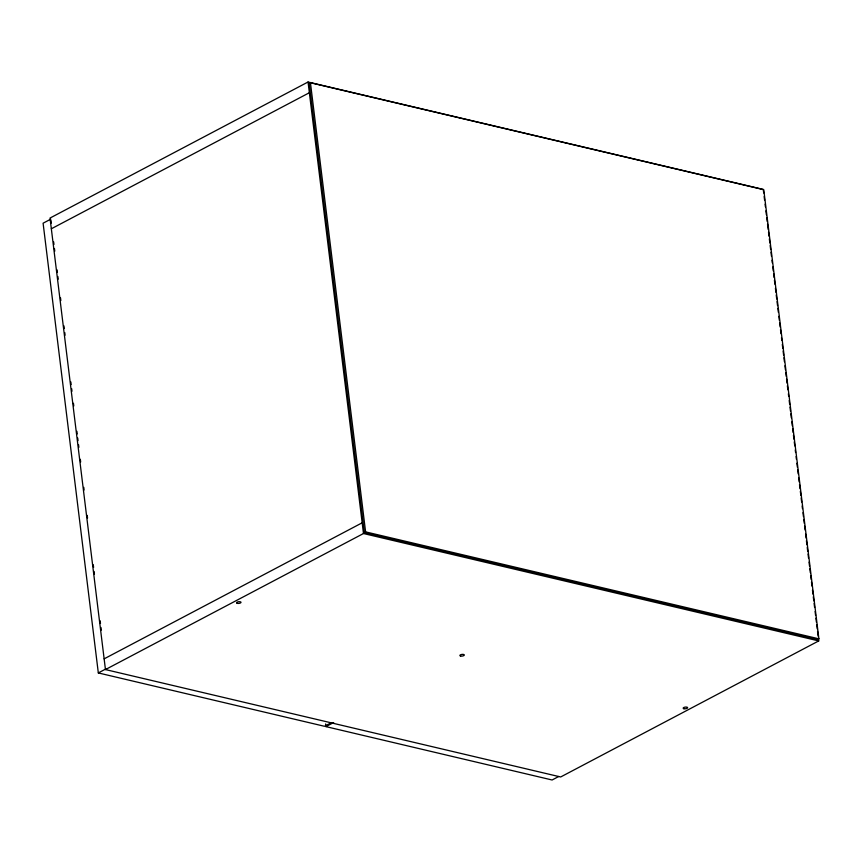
<?xml version="1.0" encoding="UTF-8"?>
<svg xmlns="http://www.w3.org/2000/svg" width="862" height="862" viewBox="0 0 862 862"><rect width="100%" height="100%" fill="white"/><g stroke="black" fill="none" stroke-linecap="round" stroke-linejoin="round"><path stroke-width="1.29" d="M763.71 192.991L763.269 189.414L308.046 82.009L50.018 218.054L105.455 669.569L560.677 776.974L818.717 640.919L818.415 638.537M50.836 219.12L43.1 223.204L98.322 672.931L324.5 726.289L331.137 722.787M310.439 82.752L309.146 83.431L364.292 532.554L817.607 639.507L818.9 638.828L763.754 189.694L310.439 82.752L365.585 531.876L364.292 532.554M51.332 228.786L309.361 92.73M104.14 658.848L362.169 522.803M98.322 672.931L106.058 668.847M105.455 669.569L363.484 533.524L818.717 640.919M325.61 723.961L325.933 726.623L333.669 722.55M558.748 776.49L552.111 779.991L325.933 726.623M365.585 531.876L818.9 638.828M764.152 196.558L764.594 200.135M765.079 204.143L765.413 206.815M765.898 210.824L766.393 214.821M766.727 217.493L767.212 221.502M767.546 224.174L768.204 229.518M768.527 232.19L769.023 236.199M769.346 238.871L769.841 242.879M770.165 245.541L770.66 249.549M770.984 252.221L771.479 256.229M771.975 260.238L772.298 262.91M772.794 266.918L773.279 270.927M773.613 273.588L774.098 277.596M774.432 280.269L774.927 284.277M775.412 288.285L775.908 292.293M776.231 294.966L776.727 298.974M777.05 301.635L777.546 305.644M777.869 308.316L778.364 312.324M778.86 316.332L779.345 320.341M779.679 323.013L780.175 327.021M780.498 329.693L780.994 333.691M781.478 337.699L781.812 340.371M782.297 344.38L782.793 348.388M783.127 351.06L783.612 355.069M783.946 357.741L784.431 361.738M784.926 365.747L785.422 369.755M785.745 372.427L786.241 376.435M786.564 379.108L787.06 383.116M787.383 385.788L787.879 389.786M788.374 393.794L788.698 396.466M789.193 400.474L789.678 404.483M790.012 407.155L790.497 411.163M790.831 413.835L791.316 417.844M791.812 421.841L792.307 425.85M792.631 428.522L793.126 432.53M793.449 435.202L793.945 439.211M794.268 441.883L794.764 445.891M795.26 449.889L795.583 452.561M796.079 456.569L796.402 459.241M796.897 463.25L797.393 467.258M797.716 469.93L798.212 473.938M798.697 477.936L799.193 481.944M799.516 484.616L800.011 488.625M800.345 491.297L800.83 495.305M801.164 497.977L801.649 501.986M802.145 505.994L802.468 508.655M802.964 512.664L803.459 516.672M803.783 519.344L804.278 523.353M804.602 526.025L805.097 530.033M805.593 534.041L806.078 538.039M806.412 540.711L806.897 544.719M807.231 547.392L807.716 551.4M808.05 554.072L808.545 558.08M809.03 562.089L809.526 566.086M809.849 568.758L810.345 572.767M810.668 575.439L811.164 579.447M811.498 582.119L811.982 586.128M812.478 590.136L812.963 594.144M813.297 596.806L813.793 600.814M814.116 603.486L814.612 607.494M815.096 611.503L815.592 615.511M815.915 618.183L816.411 622.192M816.745 624.853L817.23 628.861M817.542 631.393L818.124 636.156M308.046 82.009L363.484 533.524M51.009 220.456L51.332 223.129M53.627 241.813L53.95 244.474M54.446 248.482L54.769 251.154M57.064 269.828L57.398 272.5M57.883 276.508L58.217 279.169M60.512 297.853L60.836 300.526M63.95 325.879L64.273 328.551M64.769 332.549L65.092 335.221M70.835 381.931L71.158 384.603M71.654 388.6L71.977 391.273M73.453 403.276L73.776 405.948M76.89 431.302L77.224 433.974M77.709 437.982L78.043 440.644M78.528 444.652L78.862 447.324M80.338 459.327L80.662 462M83.776 487.353L84.099 490.025M87.213 515.379L87.547 518.051M93.279 564.75L93.602 567.422M94.098 571.431L94.421 574.092M100.164 620.802L100.488 623.474M100.983 627.471L101.307 630.144M460.577 656.036A2.263 0.851 -7 0 0 464.284 655.195A2.263 0.851 -7 0 0 461.385 654.506A2.263 0.851 -7 0 0 460.577 656.036M237.265 603.357A2.263 0.851 -7 0 0 240.972 602.506A2.263 0.851 -7 0 0 238.074 601.827A2.263 0.851 -7 0 0 237.265 603.357M683.889 708.726A2.263 0.851 -7 0 0 687.596 707.874A2.263 0.851 -7 0 0 684.697 707.196A2.263 0.851 -7 0 0 683.889 708.726"/></g></svg>
